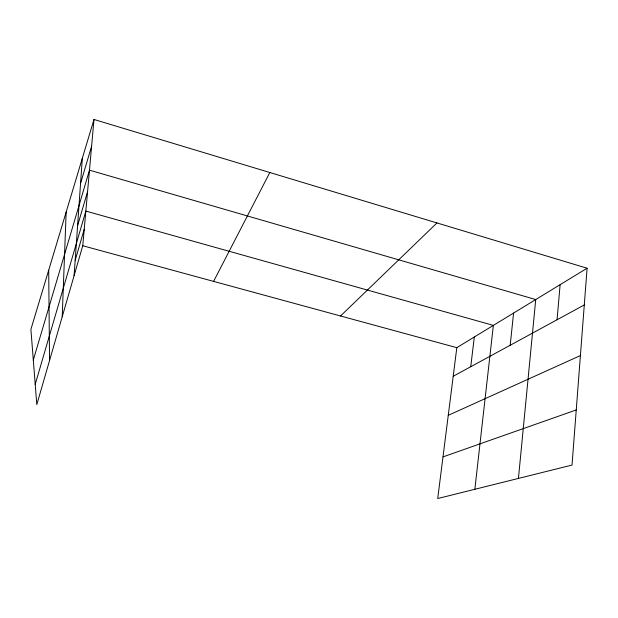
<?xml version="1.0" encoding="UTF-8"?>
<svg xmlns="http://www.w3.org/2000/svg" width="618" height="618" viewBox="0 0 618 618"><rect width="100%" height="100%" fill="white"/><g stroke="black" fill="none" stroke-linecap="round" stroke-linejoin="round"><path stroke-width="0.93" d="M62.209 316.779L66.157 212.074M74.09 275.721L82.318 158.301M587.1 268.227L572.021 465.068L437.722 498.533L456.826 347.671L587.1 268.227L93.99 119.467L30.9 329.402L36.802 404.597L82.758 245.74L93.99 119.467M557.065 319.761L560.124 284.682M518.44 478.417L535.736 299.552L89.486 170.166L33.302 360.031M510.19 345.261L513.581 313.063M474.856 489.278L493.365 325.385L85.84 211.086L35.211 384.326M470.738 366.729L474.307 337.011M75.164 260.425L84.233 229.232M77.605 225.562L87.571 191.665M80.572 183.291L91.611 146.25M213.589 281.391L269.827 172.515M340.549 315.983L436.972 222.936M453.203 376.262L584.288 304.944M448.259 415.335L580.41 355.559M442.998 456.887L576.246 409.95M82.758 245.74L456.826 347.671M48.698 270.182L49.54 360.572"/></g></svg>
